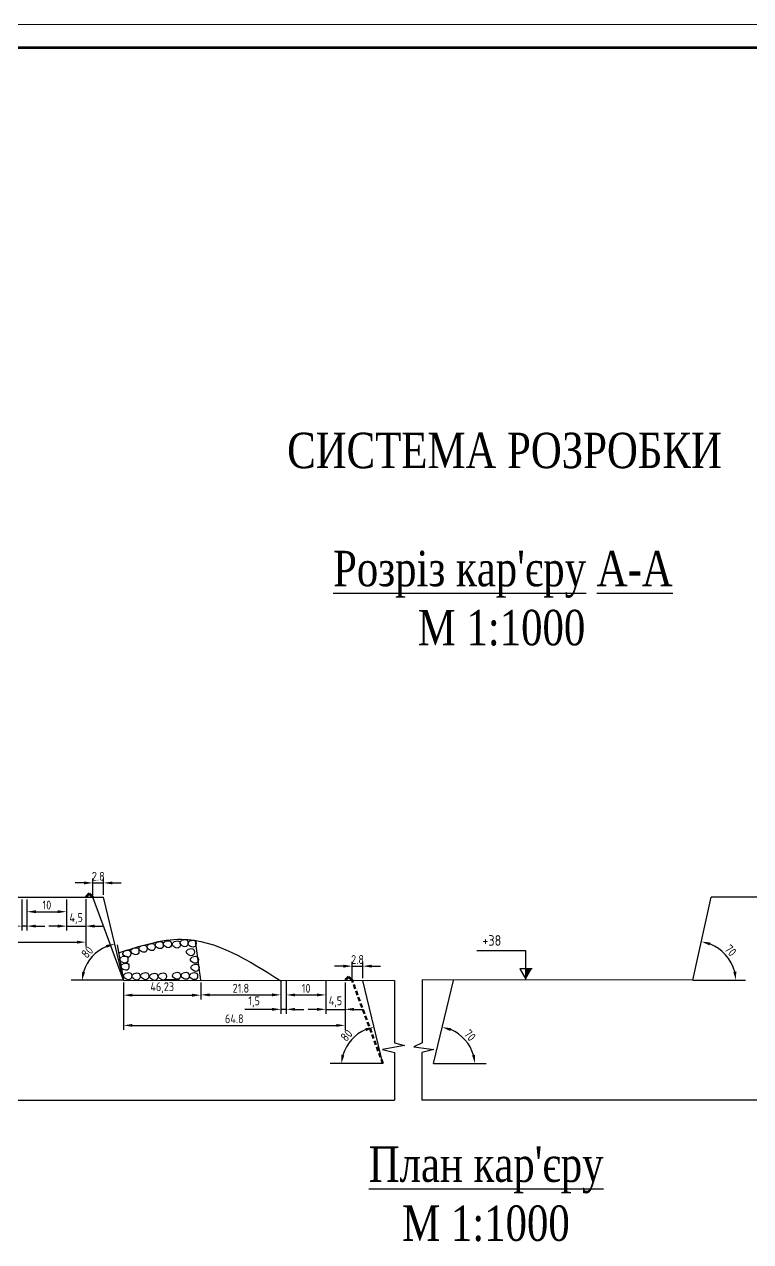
# Model space of a CAD drawing. Header units: millimetres. Extents: x -220 to 553, y -477 to 618.
# Drawn here: x 71 to 276.1, y 273.1 to 616.8 of the extents above; entities that cross this region are included whole.
import ezdxf

# ---------------------------------------------------------------- set-up
doc = ezdxf.new("R2010")
doc.units = ezdxf.units.MM
doc.header["$LTSCALE"] = 10
doc.linetypes.add('HIDDEN2', pattern=[0.1875, 0.125, -0.0625])
doc.layers.get('0').update_dxf_attribs({"linetype": 'CONTINUOUS'})
doc.layers.get('Defpoints').update_dxf_attribs({"linetype": 'CONTINUOUS'})
doc.layers.add('Вставка', color=7, linetype='CONTINUOUS')
doc.styles.get("Standard").update_dxf_attribs({"font": 'romans', "width": 0.8, "bigfont": 'extfont'})
doc.dimstyles.new('ISO-25', dxfattribs={"dimtxt": 2.5, "dimasz": 2.5, "dimexe": 1.25, "dimexo": 0.625, "dimtad": 1, "dimtxsty": 'Standard', "dimcen": 2.5, "dimadec": 0, "dimazin": 0, "dimtfac": 1, "dimtmove": 0, "dimatfit": 3, "dimfxl": 1, "dimarcsym": 0})

# ---------------------------------------------------------------- blocks, each defined once
blk = doc.blocks.new('*D142')
at = {"color": 0, "lineweight": -2}
for p, q in [((25.8, 369.78), (25.8, 356.43)), ((88.32, 369.78), (88.32, 356.43)), ((28.3, 357.68), (85.82, 357.68))]:
    blk.add_line(p, q, dxfattribs=at)
at = {"color": 0}
for points in [[(28.3, 358.09), (28.3, 357.26), (25.8, 357.68)], [(85.82, 358.09), (85.82, 357.26), (88.32, 357.68)]]:
    blk.add_solid(points, dxfattribs=at)
at = {"layer": 'Defpoints', "color": 0}
for p in [(25.8, 370.4), (88.32, 370.4), (88.32, 357.68)]:
    blk.add_point(p, dxfattribs=at)
at = {"color": 0, "insert": (57.06, 359.55), "char_height": 2.5, "attachment_point": 5}
blk.add_mtext('64.8', dxfattribs=at)
blk = doc.blocks.new('*D138')
at = {"color": 0, "lineweight": -2}
for p, q in [((70.23, 369.76), (70.23, 360.96)), ((71.73, 369.76), (71.73, 360.96)), ((67.73, 362.21), (60.08, 362.21)), ((71.73, 362.21), (70.23, 362.21)), ((74.23, 362.21), (76.73, 362.21))]:
    blk.add_line(p, q, dxfattribs=at)
at = {"color": 0}
for points in [[(67.73, 362.62), (67.73, 361.79), (70.23, 362.21)], [(74.23, 362.62), (74.23, 361.79), (71.73, 362.21)]]:
    blk.add_solid(points, dxfattribs=at)
at = {"layer": 'Defpoints', "color": 0}
for p in [(70.23, 370.39), (71.73, 370.39), (71.73, 362.21)]:
    blk.add_point(p, dxfattribs=at)
at = {"color": 0, "lineweight": 30, "insert": (62.66, 364.32), "char_height": 2.5, "attachment_point": 5}
blk.add_mtext('1,5', dxfattribs=at)
blk = doc.blocks.new('*D139')
at = {"color": 0, "lineweight": -2}
for p, q in [((82.91, 369.76), (82.91, 360.96)), ((88.32, 369.78), (88.32, 360.96)), ((80.41, 362.21), (77.91, 362.21)), ((82.91, 362.21), (88.32, 362.21)), ((90.82, 362.21), (93.32, 362.21))]:
    blk.add_line(p, q, dxfattribs=at)
at = {"color": 0}
for points in [[(80.41, 362.62), (80.41, 361.79), (82.91, 362.21)], [(90.82, 362.62), (90.82, 361.79), (88.32, 362.21)]]:
    blk.add_solid(points, dxfattribs=at)
at = {"layer": 'Defpoints', "color": 0}
for p in [(82.91, 370.38), (88.32, 370.4), (88.32, 362.21)]:
    blk.add_point(p, dxfattribs=at)
at = {"color": 0, "lineweight": 30, "insert": (85.62, 364.32), "char_height": 2.5, "attachment_point": 5}
blk.add_mtext('4,5', dxfattribs=at)
blk = doc.blocks.new('*D140')
at = {"color": 0, "lineweight": -2}
blk.add_arc((98.57, 346.05), 11.32, 112.9117, 163.2788, dxfattribs=at)
at = {"color": 0}
for points in [[(94.04, 356.88), (94.28, 356.08), (96.56, 357.19)], [(88.14, 349.23), (87.32, 349.38), (87.28, 346.85)]]:
    blk.add_solid(points, dxfattribs=at)
at = {"layer": 'Defpoints', "color": 0}
for p in [(93.45, 374.4), (92, 355.27), (86.34, 346.92), (98.84, 344.53), (121.41, 344.44)]:
    blk.add_point(p, dxfattribs=at)
at = {"color": 0, "insert": (88.75, 354.86), "char_height": 2.5, "attachment_point": 5, "rotation": 48.0952}
blk.add_mtext('80', dxfattribs=at)
blk = doc.blocks.new('*D141')
at = {"color": 0, "lineweight": -2}
for p, q in [((90.34, 370.98), (90.34, 375.65)), ((93.37, 371), (93.37, 375.65)), ((87.84, 374.4), (85.34, 374.4)), ((90.34, 374.4), (93.37, 374.4)), ((95.87, 374.4), (98.37, 374.4))]:
    blk.add_line(p, q, dxfattribs=at)
at = {"color": 0}
for points in [[(87.84, 374.81), (87.84, 373.98), (90.34, 374.4)], [(95.87, 374.81), (95.87, 373.98), (93.37, 374.4)]]:
    blk.add_solid(points, dxfattribs=at)
at = {"layer": 'Defpoints', "color": 0}
for p in [(93.37, 374.4), (90.34, 370.36), (93.37, 370.38)]:
    blk.add_point(p, dxfattribs=at)
at = {"color": 0, "lineweight": 30, "insert": (91.86, 376.27), "char_height": 2.5, "attachment_point": 5}
blk.add_mtext('2.8', dxfattribs=at)
blk = doc.blocks.new('*D151')
at = {"color": 0, "lineweight": -2}
for p, q in [((120.82, 346.28), (120.82, 341.55)), ((143.46, 346.1), (143.46, 341.55)), ((123.32, 342.8), (140.96, 342.8))]:
    blk.add_line(p, q, dxfattribs=at)
at = {"color": 0}
for points in [[(123.32, 343.21), (123.32, 342.38), (120.82, 342.8)], [(140.96, 343.21), (140.96, 342.38), (143.46, 342.8)]]:
    blk.add_solid(points, dxfattribs=at)
at = {"layer": 'Defpoints', "color": 0}
for p in [(120.82, 346.9), (143.46, 346.73), (143.46, 342.8)]:
    blk.add_point(p, dxfattribs=at)
at = {"color": 0, "insert": (132.14, 344.67), "char_height": 2.5, "attachment_point": 5}
blk.add_mtext('21.8', dxfattribs=at)
blk = doc.blocks.new('*D152')
at = {"color": 0, "lineweight": -2}
for p, q in [((99.02, 346.28), (99.02, 341.45)), ((120.82, 346.28), (120.82, 341.45)), ((101.52, 342.7), (118.32, 342.7))]:
    blk.add_line(p, q, dxfattribs=at)
at = {"color": 0}
for points in [[(101.52, 343.12), (101.52, 342.29), (99.02, 342.7)], [(118.32, 343.12), (118.32, 342.29), (120.82, 342.7)]]:
    blk.add_solid(points, dxfattribs=at)
at = {"layer": 'Defpoints', "color": 0}
for p in [(99.02, 346.9), (120.82, 346.9), (120.82, 342.7)]:
    blk.add_point(p, dxfattribs=at)
at = {"color": 0, "insert": (109.92, 344.81), "char_height": 2.5, "attachment_point": 5}
blk.add_mtext('46,23', dxfattribs=at)
blk = doc.blocks.new('*D153')
at = {"color": 0, "lineweight": -2}
for p, q in [((99.02, 346.28), (99.02, 332.93)), ((161.55, 346.28), (161.55, 332.93)), ((101.52, 334.18), (159.05, 334.18))]:
    blk.add_line(p, q, dxfattribs=at)
at = {"color": 0}
for points in [[(101.52, 334.59), (101.52, 333.76), (99.02, 334.18)], [(159.05, 334.59), (159.05, 333.76), (161.55, 334.18)]]:
    blk.add_solid(points, dxfattribs=at)
at = {"layer": 'Defpoints', "color": 0}
for p in [(99.02, 346.9), (161.55, 346.9), (161.55, 334.18)]:
    blk.add_point(p, dxfattribs=at)
at = {"color": 0, "insert": (130.28, 336.05), "char_height": 2.5, "attachment_point": 5}
blk.add_mtext('64.8', dxfattribs=at)
blk = doc.blocks.new('*D146')
at = {"color": 0, "lineweight": -2}
for p, q in [((143.46, 346.73), (143.46, 337.46)), ((144.96, 346.73), (144.96, 337.46)), ((140.96, 338.71), (133.3, 338.71)), ((144.96, 338.71), (143.46, 338.71)), ((147.46, 338.71), (149.96, 338.71))]:
    blk.add_line(p, q, dxfattribs=at)
at = {"color": 0}
for points in [[(140.96, 339.12), (140.96, 338.29), (143.46, 338.71)], [(147.46, 339.12), (147.46, 338.29), (144.96, 338.71)]]:
    blk.add_solid(points, dxfattribs=at)
at = {"layer": 'Defpoints', "color": 0}
for p in [(143.46, 347.35), (144.96, 347.35), (144.96, 338.71)]:
    blk.add_point(p, dxfattribs=at)
at = {"color": 0, "lineweight": 30, "insert": (135.88, 340.82), "char_height": 2.5, "attachment_point": 5}
blk.add_mtext('1,5', dxfattribs=at)
blk = doc.blocks.new('*D147')
at = {"color": 0, "lineweight": -2}
for p, q in [((156.13, 346.81), (156.13, 337.46)), ((161.55, 346.28), (161.55, 337.46)), ((153.63, 338.71), (151.13, 338.71)), ((156.13, 338.71), (161.55, 338.71)), ((164.05, 338.71), (166.55, 338.71))]:
    blk.add_line(p, q, dxfattribs=at)
at = {"color": 0}
for points in [[(153.63, 339.12), (153.63, 338.29), (156.13, 338.71)], [(164.05, 339.12), (164.05, 338.29), (161.55, 338.71)]]:
    blk.add_solid(points, dxfattribs=at)
at = {"layer": 'Defpoints', "color": 0}
for p in [(156.13, 347.44), (161.55, 346.9), (161.55, 338.71)]:
    blk.add_point(p, dxfattribs=at)
at = {"color": 0, "lineweight": 30, "insert": (158.84, 340.82), "char_height": 2.5, "attachment_point": 5}
blk.add_mtext('4,5', dxfattribs=at)
blk = doc.blocks.new('*D148')
at = {"color": 0, "lineweight": -2}
blk.add_arc((171.79, 322.55), 11.32, 112.9117, 163.2788, dxfattribs=at)
at = {"color": 0}
for points in [[(167.26, 333.38), (167.5, 332.58), (169.78, 333.69)], [(161.36, 325.73), (160.54, 325.89), (160.5, 323.35)]]:
    blk.add_solid(points, dxfattribs=at)
at = {"layer": 'Defpoints', "color": 0}
for p in [(166.67, 350.9), (165.22, 331.77), (159.56, 323.42), (172.06, 321.03), (194.63, 320.94)]:
    blk.add_point(p, dxfattribs=at)
at = {"color": 0, "insert": (161.97, 331.37), "char_height": 2.5, "attachment_point": 5, "rotation": 48.0952}
blk.add_mtext('80', dxfattribs=at)
blk = doc.blocks.new('*D149')
at = {"color": 0, "lineweight": -2}
for p, q in [((161.06, 350.9), (158.56, 350.9)), ((163.56, 347.49), (163.56, 352.15)), ((163.56, 350.9), (166.59, 350.9)), ((166.59, 347.51), (166.59, 352.15)), ((169.09, 350.9), (171.59, 350.9))]:
    blk.add_line(p, q, dxfattribs=at)
at = {"color": 0}
for points in [[(161.06, 351.32), (161.06, 350.48), (163.56, 350.9)], [(169.09, 351.32), (169.09, 350.48), (166.59, 350.9)]]:
    blk.add_solid(points, dxfattribs=at)
at = {"layer": 'Defpoints', "color": 0}
for p in [(166.59, 350.9), (163.56, 346.86), (166.59, 346.88)]:
    blk.add_point(p, dxfattribs=at)
at = {"color": 0, "lineweight": 30, "insert": (165.08, 352.77), "char_height": 2.5, "attachment_point": 5}
blk.add_mtext('2.8', dxfattribs=at)
blk = doc.blocks.new('*D163')
at = {"color": 0, "lineweight": -2}
blk.add_arc((186.99, 322.55), 11.32, 16.7212, 67.0883, dxfattribs=at)
at = {"color": 0}
for points in [[(191.28, 332.58), (191.52, 333.38), (189, 333.69)], [(198.24, 325.89), (197.42, 325.73), (198.29, 323.35)]]:
    blk.add_solid(points, dxfattribs=at)
at = {"layer": 'Defpoints', "color": 0}
for p in [(192.11, 350.9), (196.87, 328.09), (199.23, 323.42), (164.15, 320.94), (186.72, 321.03)]:
    blk.add_point(p, dxfattribs=at)
at = {"color": 0, "insert": (196.81, 331.37), "char_height": 2.5, "attachment_point": 5, "rotation": 311.9048}
blk.add_mtext('70', dxfattribs=at)
blk = doc.blocks.new('*D181')
at = {"color": 0, "lineweight": -2}
blk.add_arc((260.29, 346.26), 11.73, 15.2254, 68.3588, dxfattribs=at)
at = {"color": 0}
for points in [[(264.5, 356.76), (264.72, 357.56), (262.2, 357.83)], [(272.02, 349.4), (271.19, 349.27), (272, 346.87)]]:
    blk.add_solid(points, dxfattribs=at)
at = {"layer": 'Defpoints', "color": 0}
for p in [(262.24, 358.04), (270.56, 351.92), (237.53, 345.07), (260.1, 345.16), (272.61, 346.9)]:
    blk.add_point(p, dxfattribs=at)
at = {"color": 0, "insert": (270.43, 355.32), "char_height": 2.5, "attachment_point": 5, "rotation": 311.7921}
blk.add_mtext('70', dxfattribs=at)

msp = doc.modelspace()

# ---------------------------------------------------------------- hatches: boundary and pattern name
at = {"lineweight": 30}
msp.add_hatch(color=256, dxfattribs=at).paths.add_polyline_path([(214.357, 350.1829), (212.6342, 350.1829), (212.6342, 347.1829)])

# ---------------------------------------------------------------- linework, layer by layer
at = {"lineweight": 15}
msp.add_line((546.0622, 616.7882), (-193.6378, 616.7882), dxfattribs=at)
at = {"lineweight": 80}
for p, q in [((89.325, 371.4002), (88.325, 370.4002)), ((89.325, 371.4002), (90.325, 370.4002)), ((162.5465, 347.9016), (161.5465, 346.9016)), ((162.5465, 347.9016), (163.5465, 346.9016))]:
    msp.add_line(p, q, dxfattribs=at)
for p, q in [((25.798, 370.4002), (93.3717, 370.3796)), ((99.0195, 346.9016), (90.325, 370.4002)), ((99.0195, 346.9016), (93.3717, 370.3796)), ((259.7626, 346.9016), (264.9811, 370.3811)), ((120.8195, 346.9016), (119.2835, 358.017)), ((97.2195, 356.9016), (99.0195, 346.9016)), ((99.0195, 346.9016), (84.1766, 346.9016)), ((99.0195, 346.9016), (84.181, 346.9016)), ((99.0195, 346.9016), (175.477, 346.881)), ((114.7847, 347.0148), (110.566, 347.0148)), ((172.241, 323.4029), (166.5932, 346.881)), ((175.477, 346.881), (175.477, 329.2286)), ((183.3051, 347.0001), (183.3051, 329.2286)), ((186.5411, 323.4029), (192.1888, 346.881)), ((259.7626, 346.9016), (274.6055, 346.9016)), ((259.7626, 346.9016), (274.601, 346.9016)), ((259.7626, 346.9016), (274.601, 346.9016)), ((178.3016, 328.4625), (172.1578, 327.3366)), ((172.1578, 327.3366), (175.5203, 326.5536)), ((175.477, 329.2286), (178.3016, 328.4625)), ((175.5203, 326.5536), (175.5203, 313.0978)), ((183.3051, 329.2286), (180.9498, 328.122)), ((180.9498, 328.122), (186.6242, 327.3366)), ((186.6242, 327.3366), (183.2618, 326.5536)), ((183.2618, 326.5536), (183.2618, 313.0978)), ((172.241, 323.4029), (157.3981, 323.4029)), ((186.5411, 323.4029), (201.384, 323.4029)), ((6.3276, 313.0978), (175.5203, 313.0978)), ((352.4545, 313.0978), (183.2618, 313.0978))]:
    msp.add_line(p, q)
at = {"color": 7}
for p, q in [((332.9841, 370.4002), (264.9811, 370.3811)), ((259.7626, 346.9016), (183.3051, 347.0001))]:
    msp.add_line(p, q, dxfattribs=at)
at = {"lineweight": 30}
for p, q in [((74.2337, 366.2728), (80.4087, 366.2728)), ((212.6342, 355.1829), (198.7717, 355.1829)), ((212.6342, 347.1829), (212.6342, 355.1829)), ((214.357, 350.1829), (210.9115, 350.1829)), ((210.9115, 350.1829), (212.6342, 347.1829)), ((147.4552, 342.7742), (153.6302, 342.7742))]:
    msp.add_line(p, q, dxfattribs=at)
at = {"linetype": 'HIDDEN2', "lineweight": 50}
msp.add_line((172.241, 323.4029), (163.5465, 346.9016), dxfattribs=at)
for points in [[(97.6276, 354.6344), (115.4097, 358.5016), (143.4552, 346.7253)], [(106.1933, 357.1105), (107.6676, 357.1105), (107.6676, 355.5112), (106.3197, 355.5112), (105.6457, 356.395), (106.1512, 357.0684)], [(108.478, 357.6639), (109.9523, 357.6639), (109.9523, 356.0646), (108.6044, 356.0646), (107.9305, 356.9484), (108.4359, 357.6218)], [(110.7739, 357.9141), (112.2481, 357.9141), (112.2481, 356.3148), (110.9002, 356.3148), (110.2263, 357.1986), (110.7317, 357.872)], [(113.3093, 357.8409), (114.7835, 357.8409), (114.7835, 356.2417), (113.4356, 356.2417), (112.7617, 357.1255), (113.2672, 357.7988)], [(115.4706, 358.2173), (116.9449, 358.2173), (116.9449, 356.618), (115.597, 356.618), (114.9231, 357.5018), (115.4285, 358.1752)], [(117.7553, 358.0789), (119.2296, 358.0789), (119.2296, 356.4797), (117.8817, 356.4797), (117.2078, 357.3635), (117.7132, 358.0368)], [(99.3392, 355.2427), (100.8134, 355.2427), (100.8134, 353.6435), (99.4656, 353.6435), (98.7916, 354.5273), (99.2971, 355.2006)], [(101.6239, 355.9345), (103.0981, 355.9345), (103.0981, 354.3352), (101.7503, 354.3352), (101.0763, 355.219), (101.5818, 355.8924)], [(103.9086, 356.6262), (105.3828, 356.6262), (105.3828, 355.027), (104.035, 355.027), (103.361, 355.9108), (103.8665, 356.5841)], [(117.2593, 355.6764), (118.7335, 355.6764), (118.7335, 354.0772), (117.3857, 354.0772), (116.7117, 354.961), (117.2172, 355.6343)], [(98.5084, 353.5825), (99.9826, 353.5825), (99.9826, 351.9833), (98.6348, 351.9833), (97.9608, 352.8671), (98.4663, 353.5404)], [(98.7853, 351.5764), (100.2596, 351.5764), (100.2596, 349.9772), (98.9117, 349.9772), (98.2378, 350.861), (98.7432, 351.5343)], [(118.4363, 353.5141), (119.9105, 353.5141), (119.9105, 351.9148), (118.5626, 351.9148), (117.8887, 352.7986), (118.3941, 353.472)], [(118.5907, 351.2509), (120.0649, 351.2509), (120.0649, 349.6516), (118.717, 349.6516), (118.0431, 350.5354), (118.5486, 351.2088)], [(99.5605, 348.8964), (101.0347, 348.8964), (101.0347, 347.2972), (99.6869, 347.2972), (99.0129, 348.1809), (99.5184, 348.8543)], [(101.9184, 348.8022), (103.3926, 348.8022), (103.3926, 347.2029), (102.0448, 347.2029), (101.3708, 348.0867), (101.8763, 348.7601)], [(104.3706, 348.8964), (105.8448, 348.8964), (105.8448, 347.2972), (104.497, 347.2972), (103.823, 348.1809), (104.3285, 348.8543)], [(106.9171, 348.7079), (108.3913, 348.7079), (108.3913, 347.1087), (107.0435, 347.1087), (106.3695, 347.9925), (106.875, 348.6658)], [(109.3693, 348.8022), (110.8435, 348.8022), (110.8435, 347.2029), (109.4957, 347.2029), (108.8217, 348.0867), (109.3272, 348.7601)], [(113.3634, 348.9993), (114.8377, 348.9993), (114.8377, 347.4001), (113.4898, 347.4001), (112.8158, 348.2839), (113.3213, 348.9572)], [(115.8156, 348.9993), (117.2899, 348.9993), (117.2899, 347.4001), (115.942, 347.4001), (115.268, 348.2839), (115.7735, 348.9572)], [(118.1735, 348.9051), (119.6477, 348.9051), (119.6477, 347.3058), (118.2999, 347.3058), (117.6259, 348.1896), (118.1314, 348.863)]]:
    msp.add_spline(points, degree=3)
for points in [[(74.2337, 366.6895), (74.2337, 365.8562), (71.7337, 366.2728)], [(80.4087, 366.6895), (80.4087, 365.8562), (82.9087, 366.2728)], [(147.4552, 343.1908), (147.4552, 342.3575), (144.9552, 342.7742)], [(153.6302, 343.1908), (153.6302, 342.3575), (156.1302, 342.7742)]]:
    msp.add_solid(points)
at = {"layer": 'Вставка', "lineweight": 100}
msp.add_line((-193.6378, 610.2882), (546.0622, 610.2882), dxfattribs=at)

# ---------------------------------------------------------------- texts
at = {"attachment_point": 1}
for s, insert, char_height, width in [("\\pi27.513;{\\fTimes New Roman|b0|i0|c204|p18;СИСТЕМА РОЗРОБКИ\\P\\pi87.202;\\P\\pi40.468;\\LРозріз кар\\fTimes New Roman|b0|i0|c0|p18;'\\fTimes New Roman|b0|i0|c204|p18;єру А-А\\P\\pi64.376;\\lМ 1:1000}", (117.6983, 501.4991), 10, 174.403595), ('{\\Fromans,extfont|c204;+38}', (200.3355, 359.6495), 3, 11.072647), ("\\pi49.975;{\\fTimes New Roman|b0|i0|c204|p18;\\LПлан кар\\fTimes New Roman|b0|i0|c0|p18;'\\fTimes New Roman|b0|i0|c204|p18;єру\\fTimes New Roman|b0|i0|c0|p18;\\P\\pi59.428;\\fTimes New Roman|b0|i0|c204|p18;\\lМ 1:1000}", (118.2669, 300.0102), 10, 164.508855)]:
    msp.add_mtext(s, dxfattribs=dict(at, insert=insert, char_height=char_height, width=width))
at = {"lineweight": 30, "char_height": 2.5, "attachment_point": 5}
for insert in [(77.351, 368.1602), (150.5725, 344.6615)]:
    msp.add_mtext('10 ', dxfattribs=dict(at, insert=insert))

# ---------------------------------------------------------------- dimensions: what is measured, and where the dimension line sits
at = {"lineweight": 30}
for base, p1, p2, text, picture, middle in [((93.3717, 374.3976), (90.34, 370.3596), (93.3717, 370.3796), '2.8', '*D141', (91.8559, 374.3976)), ((88.325, 362.2054), (82.9085, 370.3828), (88.325, 370.4002), '4,5', '*D139', (85.6168, 362.2054)), ((166.5932, 350.899), (163.5615, 346.8609), (166.5932, 346.881), '2.8', '*D149', (165.0774, 350.899)), ((161.5465, 338.7068), (156.1302, 347.4367), (161.5465, 346.9016), '4,5', '*D147', (158.8383, 338.7068))]:
    dim = msp.add_linear_dim(base=base, p1=p1, p2=p2, text=text, dimstyle='ISO-25', dxfattribs=at)
    dim.commit()
    dim.dimension.update_dxf_attribs({"geometry": picture, "text_midpoint": middle, "dimtype": 160})
dim = msp.add_angular_dim_2l(base=(91.9976, 355.2701), line1=((86.3354, 346.9159), (121.4113, 344.4379)), line2=((93.4503, 374.3976), (98.8416, 344.5286)), text='80', dimstyle='ISO-25', override={"dimdec": 0, "dimazin": 2})
dim.commit()
dim.dimension.update_dxf_attribs({"geometry": '*D140', "text_midpoint": (88.7466, 354.8643)})
for base, p1, p2, text, picture, middle in [((88.325, 357.6766), (25.798, 370.4002), (88.325, 370.4002), '64.8', '*D142', (57.0615, 359.5516)), ((120.8195, 342.7018), (99.0195, 346.9016), (120.8195, 346.9016), '46,23', '*D152', (109.9195, 344.8148)), ((161.5465, 334.178), (99.0195, 346.9016), (161.5465, 346.9016), '64.8', '*D153', (130.283, 336.053)), ((143.4552, 342.798), (120.8195, 346.9016), (143.4552, 346.7253), '21.8', '*D151', (132.1373, 344.673))]:
    dim = msp.add_linear_dim(base=base, p1=p1, p2=p2, text=text, dimstyle='ISO-25')
    dim.commit()
    dim.dimension.update_dxf_attribs({"geometry": picture, "text_midpoint": middle})
for base, p1, p2, picture, middle in [((71.7335, 362.2054), (70.2335, 370.3867), (71.7335, 370.3862), '*D138', (62.6562, 362.2054)), ((144.9552, 338.7068), (143.4552, 347.3503), (144.9552, 347.3503), '*D146', (135.8778, 338.7068))]:
    dim = msp.add_linear_dim(base=base, p1=p1, p2=p2, dimstyle='ISO-25', dxfattribs=at)
    dim.commit()
    dim.dimension.update_dxf_attribs({"geometry": picture, "text_midpoint": middle, "dimtype": 160})
at = {"color": 7}
for base, line1, line2, text, picture, middle in [((270.5601, 351.9194), ((272.61, 346.9016), (237.5341, 345.0683)), ((262.2379, 358.0386), (260.1039, 345.1589)), '70', '*D181', (270.4301, 355.3249)), ((165.2191, 331.7715), ((159.5569, 323.4173), (194.6328, 320.9393)), ((166.6718, 350.899), (172.063, 321.0299)), '80', '*D148', (161.9681, 331.3657)), ((196.8669, 328.0899), ((199.2252, 323.4173), (164.1493, 320.9393)), ((192.1103, 350.899), (186.719, 321.0299)), '70', '*D163', (196.814, 331.3657))]:
    dim = msp.add_angular_dim_2l(base=base, line1=line1, line2=line2, text=text, dimstyle='ISO-25', override={"dimdec": 0, "dimazin": 2}, dxfattribs=at)
    dim.commit()
    dim.dimension.update_dxf_attribs({"geometry": picture, "text_midpoint": middle})

doc.saveas('drawing.dxf')
